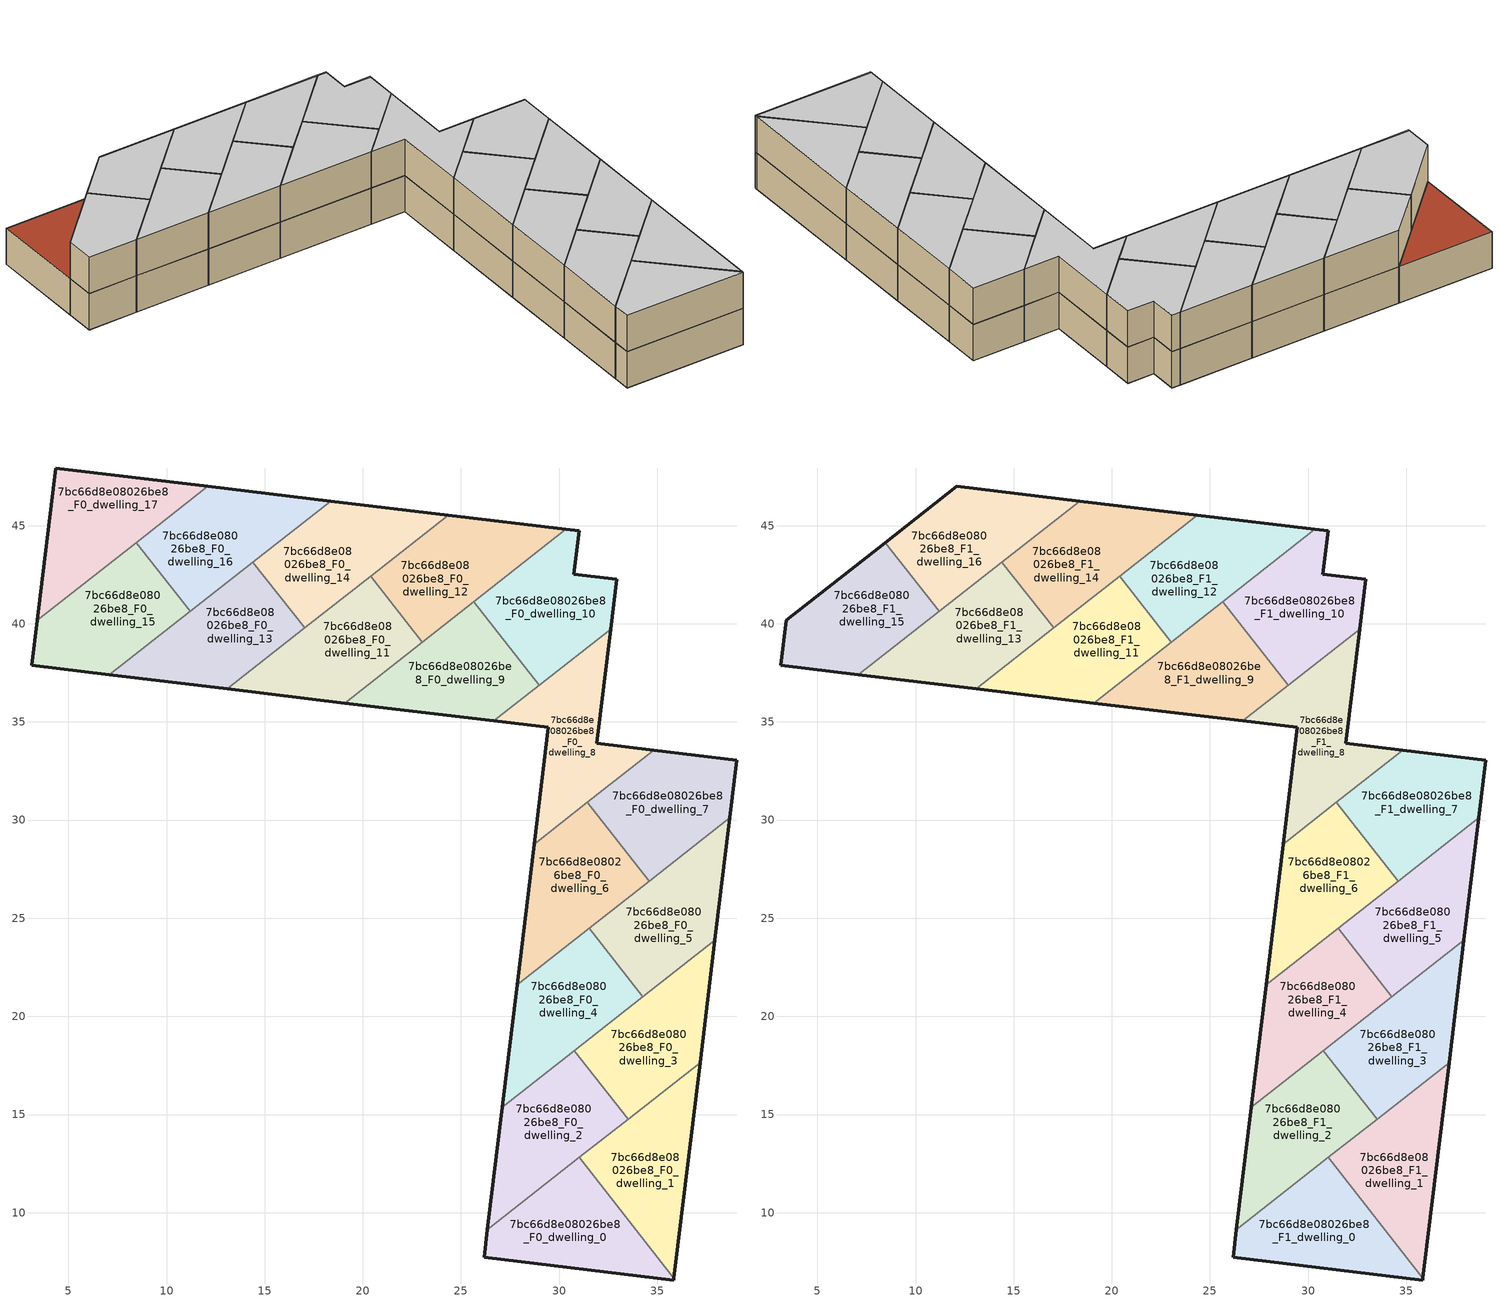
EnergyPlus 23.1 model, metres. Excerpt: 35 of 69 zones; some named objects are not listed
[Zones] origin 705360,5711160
7bc66d8e08026be8_F0_dwelling_0
 floor ground (EU_floor_Construction): 35.84,6.57 35.85,6.67 31.03,12.81 26.35,9.14 26.18,7.74 z0
 wall outside (EU_wall_Construction): 35.85,6.67 35.84,6.57 26.18,7.74 26.35,9.14 z0:3
 wall to 7bc66d8e08026be8_F0_dwelling_1 (EU_wall_Construction): 31.03,12.81 35.85,6.67 z0:3
 wall to 7bc66d8e08026be8_F0_dwelling_2 (EU_wall_Construction): 26.35,9.14 31.03,12.81 z0:3
7bc66d8e08026be8_F0_dwelling_1
 floor ground (EU_floor_Construction): 35.85,6.67 37.18,17.64 31.03,12.81 z0
 wall outside (EU_wall_Construction): 37.18,17.64 35.85,6.67 z0:3
 wall to 7bc66d8e08026be8_F0_dwelling_3 (EU_wall_Construction): 33.51,14.77 37.18,17.64 z0:3
 wall to 7bc66d8e08026be8_F0_dwelling_2 (EU_wall_Construction): 31.03,12.81 33.51,14.77 z0:3
7bc66d8e08026be8_F0_dwelling_10
 floor ground (EU_floor_Construction): 32.62,39.73 32.93,42.27 30.76,42.54 31.02,44.73 30.34,44.81 25.66,41.13 28.99,36.88 z0
 wall outside (EU_wall_Construction): 30.34,44.81 31.02,44.73 30.76,42.54 32.93,42.27 32.62,39.73 z0:3
 wall to 7bc66d8e08026be8_F0_dwelling_9 (EU_wall_Construction): 28.99,36.88 25.66,41.13 z0:3
 wall to 7bc66d8e08026be8_F0_dwelling_12 (EU_wall_Construction): 25.66,41.13 30.35,44.81 z0:3
 wall to 7bc66d8e08026be8_F0_dwelling_8 (EU_wall_Construction): 32.62,39.73 28.99,36.88 z0:3
7bc66d8e08026be8_F0_dwelling_11
 floor ground (EU_floor_Construction): 23.03,39.07 20.4,42.42 13.08,36.68 19.08,35.96 z0
 wall outside (EU_wall_Construction): 19.08,35.96 13.08,36.68 z0:3
 wall to 7bc66d8e08026be8_F0_dwelling_12 (EU_wall_Construction): 20.4,42.42 23.03,39.07 z0:3
 wall to 7bc66d8e08026be8_F0_dwelling_13 (EU_wall_Construction): 13.08,36.68 17.04,39.79 z0:3
 wall to 7bc66d8e08026be8_F0_dwelling_9 (EU_wall_Construction): 23.03,39.07 19.08,35.96 z0:3
 wall to 7bc66d8e08026be8_F0_dwelling_14 (EU_wall_Construction): 17.04,39.79 20.4,42.42 z0:3
7bc66d8e08026be8_F0_dwelling_12
 floor ground (EU_floor_Construction): 30.34,44.81 24.35,45.53 20.4,42.42 23.03,39.07 z0
 wall outside (EU_wall_Construction): 24.35,45.53 30.34,44.81 z0:3
 wall to 7bc66d8e08026be8_F0_dwelling_14 (EU_wall_Construction): 20.4,42.42 24.35,45.53 z0:3
 wall to 7bc66d8e08026be8_F0_dwelling_9 (EU_wall_Construction): 25.66,41.13 23.03,39.07 z0:3
7bc66d8e08026be8_F0_dwelling_13
 floor ground (EU_floor_Construction): 17.04,39.79 14.41,43.14 7.09,37.4 13.08,36.68 z0
 wall outside (EU_wall_Construction): 13.08,36.68 7.09,37.4 z0:3
 wall to 7bc66d8e08026be8_F0_dwelling_14 (EU_wall_Construction): 14.41,43.14 17.04,39.79 z0:3
 wall to 7bc66d8e08026be8_F0_dwelling_15 (EU_wall_Construction): 7.09,37.4 11.21,40.64 z0:3
 wall to 7bc66d8e08026be8_F0_dwelling_16 (EU_wall_Construction): 11.21,40.64 14.4,43.14 z0:3
7bc66d8e08026be8_F0_dwelling_14
 floor ground (EU_floor_Construction): 24.35,45.53 18.36,46.25 14.41,43.14 17.04,39.79 z0
 wall outside (EU_wall_Construction): 18.36,46.25 24.35,45.53 z0:3
 wall to 7bc66d8e08026be8_F0_dwelling_16 (EU_wall_Construction): 14.41,43.14 18.36,46.25 z0:3
7bc66d8e08026be8_F0_dwelling_15
 floor ground (EU_floor_Construction): 11.21,40.64 8.46,44.14 3.41,40.17 3.14,37.88 7.09,37.4 z0
 wall outside (EU_wall_Construction): 7.09,37.4 3.14,37.88 3.41,40.17 z0:3
 wall to 7bc66d8e08026be8_F0_dwelling_16 (EU_wall_Construction): 8.46,44.14 11.21,40.64 z0:3
 wall to 7bc66d8e08026be8_F0_dwelling_17 (EU_wall_Construction): 3.41,40.17 8.46,44.14 z0:3
7bc66d8e08026be8_F0_dwelling_16
 floor ground (EU_floor_Construction): 18.36,46.25 12.11,47 8.46,44.14 11.21,40.64 z0
 wall outside (EU_wall_Construction): 12.11,47 18.36,46.25 z0:3
 wall to 7bc66d8e08026be8_F0_dwelling_17 (EU_wall_Construction): 8.46,44.14 12.11,47 z0:3
7bc66d8e08026be8_F0_dwelling_17
 floor ground (EU_floor_Construction): 12.11,47 4.35,47.94 3.41,40.17 z0
 wall outside (EU_wall_Construction): 3.41,40.17 4.35,47.94 12.11,47 z0:3
 roof outside (EU_roof_Construction): 12.11,47 3.41,40.17 4.35,47.94 z3
7bc66d8e08026be8_F0_dwelling_2
 floor ground (EU_floor_Construction): 33.51,14.77 30.77,18.26 27.11,15.38 26.35,9.14 z0
 wall outside (EU_wall_Construction): 26.35,9.14 27.11,15.38 z0:3
 wall to 7bc66d8e08026be8_F0_dwelling_3 (EU_wall_Construction): 30.77,18.26 33.51,14.77 z0:3
 wall to 7bc66d8e08026be8_F0_dwelling_4 (EU_wall_Construction): 27.11,15.38 30.77,18.26 z0:3
7bc66d8e08026be8_F0_dwelling_3
 floor ground (EU_floor_Construction): 37.18,17.64 37.94,23.88 30.77,18.26 33.51,14.77 z0
 wall outside (EU_wall_Construction): 37.94,23.88 37.18,17.64 z0:3
 wall to 7bc66d8e08026be8_F0_dwelling_5 (EU_wall_Construction): 34.27,21 37.94,23.88 z0:3
 wall to 7bc66d8e08026be8_F0_dwelling_4 (EU_wall_Construction): 30.77,18.26 34.27,21 z0:3
7bc66d8e08026be8_F0_dwelling_4
 floor ground (EU_floor_Construction): 34.27,21 31.53,24.5 27.86,21.62 27.11,15.38 z0
 wall outside (EU_wall_Construction): 27.11,15.38 27.86,21.62 z0:3
 wall to 7bc66d8e08026be8_F0_dwelling_5 (EU_wall_Construction): 31.53,24.5 34.27,21 z0:3
 wall to 7bc66d8e08026be8_F0_dwelling_6 (EU_wall_Construction): 27.86,21.62 31.53,24.5 z0:3
7bc66d8e08026be8_F0_dwelling_5
 floor ground (EU_floor_Construction): 37.94,23.88 38.69,30.12 31.53,24.5 34.27,21 z0
 wall outside (EU_wall_Construction): 38.69,30.12 37.94,23.88 z0:3
 wall to 7bc66d8e08026be8_F0_dwelling_7 (EU_wall_Construction): 34.58,26.89 38.69,30.12 z0:3
 wall to 7bc66d8e08026be8_F0_dwelling_6 (EU_wall_Construction): 31.53,24.49 34.58,26.89 z0:3
7bc66d8e08026be8_F0_dwelling_6
 floor ground (EU_floor_Construction): 34.58,26.89 31.43,30.9 28.73,28.78 27.86,21.62 z0
 wall outside (EU_wall_Construction): 27.86,21.62 28.73,28.78 z0:3
 wall to 7bc66d8e08026be8_F0_dwelling_7 (EU_wall_Construction): 31.43,30.9 34.58,26.89 z0:3
 wall to 7bc66d8e08026be8_F0_dwelling_8 (EU_wall_Construction): 28.73,28.78 31.43,30.9 z0:3
7bc66d8e08026be8_F0_dwelling_7
 floor ground (EU_floor_Construction): 38.69,30.12 39.05,33.05 34.81,33.56 31.43,30.9 34.58,26.89 z0
 wall outside (EU_wall_Construction): 34.81,33.56 39.05,33.05 38.69,30.12 z0:3
 wall to 7bc66d8e08026be8_F0_dwelling_8 (EU_wall_Construction): 31.43,30.9 34.81,33.56 z0:3
7bc66d8e08026be8_F0_dwelling_8
 floor ground (EU_floor_Construction): 34.81,33.56 31.91,33.91 32.62,39.73 26.67,35.05 29.45,34.72 28.73,28.78 z0
 wall outside (EU_wall_Construction): 28.73,28.78 29.45,34.72 26.67,35.05 / 32.62,39.73 31.91,33.91 34.81,33.56 z0:3
 wall to 7bc66d8e08026be8_F0_dwelling_9 (EU_wall_Construction): 26.67,35.05 28.99,36.88 z0:3
7bc66d8e08026be8_F0_dwelling_9
 floor ground (EU_floor_Construction): 28.99,36.88 25.66,41.13 19.08,35.96 26.67,35.05 z0
 wall outside (EU_wall_Construction): 26.67,35.05 19.08,35.96 z0:3
7bc66d8e08026be8_F1_dwelling_0
 floor to 7bc66d8e08026be8_F0_dwelling_0 (EU_floor_Construction): 35.84,6.57 35.85,6.67 31.03,12.81 26.35,9.14 26.18,7.74 z3
 wall outside (EU_wall_Construction): 35.85,6.67 35.84,6.57 26.18,7.74 26.35,9.14 z3:6
 wall to 7bc66d8e08026be8_F1_dwelling_1 (EU_wall_Construction): 31.03,12.81 35.85,6.67 z3:6
 wall to 7bc66d8e08026be8_F1_dwelling_2 (EU_wall_Construction): 26.35,9.14 31.03,12.81 z3:6
 ceiling to 7bc66d8e08026be8_F2_dwelling_0 (EU_floor_Construction): 31.03,12.81 35.85,6.67 35.84,6.57 26.18,7.74 26.35,9.14 z6
7bc66d8e08026be8_F1_dwelling_1
 floor to 7bc66d8e08026be8_F0_dwelling_1 (EU_floor_Construction): 35.85,6.67 37.18,17.64 31.03,12.81 z3
 wall outside (EU_wall_Construction): 37.18,17.64 35.85,6.67 z3:6
 wall to 7bc66d8e08026be8_F1_dwelling_3 (EU_wall_Construction): 33.51,14.77 37.18,17.64 z3:6
 wall to 7bc66d8e08026be8_F1_dwelling_2 (EU_wall_Construction): 31.03,12.81 33.51,14.77 z3:6
 ceiling to 7bc66d8e08026be8_F2_dwelling_1 (EU_floor_Construction): 37.18,17.64 35.85,6.67 31.03,12.81 z6
7bc66d8e08026be8_F1_dwelling_10
 floor to 7bc66d8e08026be8_F0_dwelling_10 (EU_floor_Construction): 32.62,39.73 32.93,42.27 30.76,42.54 31.02,44.73 30.34,44.81 25.66,41.13 28.99,36.88 z3
 wall outside (EU_wall_Construction): 30.34,44.81 31.02,44.73 30.76,42.54 32.93,42.27 32.62,39.73 z3:6
 wall to 7bc66d8e08026be8_F1_dwelling_9 (EU_wall_Construction): 28.99,36.88 25.66,41.13 z3:6
 wall to 7bc66d8e08026be8_F1_dwelling_12 (EU_wall_Construction): 25.66,41.13 30.35,44.81 z3:6
 wall to 7bc66d8e08026be8_F1_dwelling_8 (EU_wall_Construction): 32.62,39.73 28.99,36.88 z3:6
 ceiling to 7bc66d8e08026be8_F2_dwelling_10 (EU_floor_Construction): 31.02,44.73 30.76,42.54 32.93,42.27 32.62,39.73 28.99,36.88 25.66,41.13 30.34,44.81 z6
7bc66d8e08026be8_F1_dwelling_11
 floor to 7bc66d8e08026be8_F0_dwelling_11 (EU_floor_Construction): 23.03,39.07 20.4,42.42 13.08,36.68 19.08,35.96 z3
 wall outside (EU_wall_Construction): 19.08,35.96 13.08,36.68 z3:6
 wall to 7bc66d8e08026be8_F1_dwelling_12 (EU_wall_Construction): 20.4,42.42 23.03,39.07 z3:6
 wall to 7bc66d8e08026be8_F1_dwelling_13 (EU_wall_Construction): 13.08,36.68 17.04,39.79 z3:6
 wall to 7bc66d8e08026be8_F1_dwelling_9 (EU_wall_Construction): 23.03,39.07 19.08,35.96 z3:6
 wall to 7bc66d8e08026be8_F1_dwelling_14 (EU_wall_Construction): 17.04,39.79 20.4,42.42 z3:6
 ceiling to 7bc66d8e08026be8_F2_dwelling_11 (EU_floor_Construction): 20.4,42.42 23.03,39.07 19.08,35.96 13.08,36.68 z6
7bc66d8e08026be8_F1_dwelling_12
 floor to 7bc66d8e08026be8_F0_dwelling_12 (EU_floor_Construction): 30.34,44.81 24.35,45.53 20.4,42.42 23.03,39.07 z3
 wall outside (EU_wall_Construction): 24.35,45.53 30.34,44.81 z3:6
 wall to 7bc66d8e08026be8_F1_dwelling_14 (EU_wall_Construction): 20.4,42.42 24.35,45.53 z3:6
 wall to 7bc66d8e08026be8_F1_dwelling_9 (EU_wall_Construction): 25.66,41.13 23.03,39.07 z3:6
 ceiling to 7bc66d8e08026be8_F2_dwelling_12 (EU_floor_Construction): 30.34,44.81 23.03,39.07 20.4,42.42 24.35,45.53 z6
7bc66d8e08026be8_F1_dwelling_13
 floor to 7bc66d8e08026be8_F0_dwelling_13 (EU_floor_Construction): 17.04,39.79 14.41,43.14 7.09,37.4 13.08,36.68 z3
 wall outside (EU_wall_Construction): 13.08,36.68 7.09,37.4 z3:6
 wall to 7bc66d8e08026be8_F1_dwelling_14 (EU_wall_Construction): 14.41,43.14 17.04,39.79 z3:6
 wall to 7bc66d8e08026be8_F1_dwelling_15 (EU_wall_Construction): 7.09,37.4 11.21,40.64 z3:6
 wall to 7bc66d8e08026be8_F1_dwelling_16 (EU_wall_Construction): 11.21,40.64 14.4,43.14 z3:6
 ceiling to 7bc66d8e08026be8_F2_dwelling_13 (EU_floor_Construction): 14.41,43.14 17.04,39.79 13.08,36.68 7.09,37.4 z6
7bc66d8e08026be8_F1_dwelling_14
 floor to 7bc66d8e08026be8_F0_dwelling_14 (EU_floor_Construction): 24.35,45.53 18.36,46.25 14.41,43.14 17.04,39.79 z3
 wall outside (EU_wall_Construction): 18.36,46.25 24.35,45.53 z3:6
 wall to 7bc66d8e08026be8_F1_dwelling_16 (EU_wall_Construction): 14.41,43.14 18.36,46.25 z3:6
 ceiling to 7bc66d8e08026be8_F2_dwelling_14 (EU_floor_Construction): 24.35,45.53 17.04,39.79 14.41,43.14 18.36,46.25 z6
7bc66d8e08026be8_F1_dwelling_15
 floor to 7bc66d8e08026be8_F0_dwelling_15 (EU_floor_Construction): 11.21,40.64 8.46,44.14 3.41,40.17 3.14,37.88 7.09,37.4 z3
 wall outside (EU_wall_Construction): 7.09,37.4 3.14,37.88 3.41,40.17 8.46,44.14 z3:6
 wall to 7bc66d8e08026be8_F1_dwelling_16 (EU_wall_Construction): 8.46,44.14 11.21,40.64 z3:6
 ceiling to 7bc66d8e08026be8_F2_dwelling_15 (EU_floor_Construction): 8.46,44.14 11.21,40.64 7.09,37.4 3.14,37.88 3.41,40.17 z6
7bc66d8e08026be8_F1_dwelling_16
 floor to 7bc66d8e08026be8_F0_dwelling_16 (EU_floor_Construction): 18.36,46.25 12.11,47 8.46,44.14 11.21,40.64 z3
 wall outside (EU_wall_Construction): 8.46,44.14 12.11,47 18.36,46.25 z3:6
 ceiling to 7bc66d8e08026be8_F2_dwelling_16 (EU_floor_Construction): 18.36,46.25 11.21,40.64 8.46,44.14 12.11,47 z6
7bc66d8e08026be8_F1_dwelling_2
 floor to 7bc66d8e08026be8_F0_dwelling_2 (EU_floor_Construction): 33.51,14.77 30.77,18.26 27.11,15.38 26.35,9.14 z3
 wall outside (EU_wall_Construction): 26.35,9.14 27.11,15.38 z3:6
 wall to 7bc66d8e08026be8_F1_dwelling_3 (EU_wall_Construction): 30.77,18.26 33.51,14.77 z3:6
 wall to 7bc66d8e08026be8_F1_dwelling_4 (EU_wall_Construction): 27.11,15.38 30.77,18.26 z3:6
 ceiling to 7bc66d8e08026be8_F2_dwelling_2 (EU_floor_Construction): 30.77,18.26 33.51,14.77 26.35,9.14 27.11,15.38 z6
7bc66d8e08026be8_F1_dwelling_3
 floor to 7bc66d8e08026be8_F0_dwelling_3 (EU_floor_Construction): 37.18,17.64 37.94,23.88 30.77,18.26 33.51,14.77 z3
 wall outside (EU_wall_Construction): 37.94,23.88 37.18,17.64 z3:6
 wall to 7bc66d8e08026be8_F1_dwelling_5 (EU_wall_Construction): 34.27,21 37.94,23.88 z3:6
 wall to 7bc66d8e08026be8_F1_dwelling_4 (EU_wall_Construction): 30.77,18.26 34.27,21 z3:6
 ceiling to 7bc66d8e08026be8_F2_dwelling_3 (EU_floor_Construction): 37.94,23.88 37.18,17.64 33.51,14.77 30.77,18.26 z6
7bc66d8e08026be8_F1_dwelling_4
 floor to 7bc66d8e08026be8_F0_dwelling_4 (EU_floor_Construction): 34.27,21 31.53,24.5 27.86,21.62 27.11,15.38 z3
 wall outside (EU_wall_Construction): 27.11,15.38 27.86,21.62 z3:6
 wall to 7bc66d8e08026be8_F1_dwelling_5 (EU_wall_Construction): 31.53,24.5 34.27,21 z3:6
 wall to 7bc66d8e08026be8_F1_dwelling_6 (EU_wall_Construction): 27.86,21.62 31.53,24.5 z3:6
 ceiling to 7bc66d8e08026be8_F2_dwelling_4 (EU_floor_Construction): 31.53,24.5 34.27,21 27.11,15.38 27.86,21.62 z6
7bc66d8e08026be8_F1_dwelling_5
 floor to 7bc66d8e08026be8_F0_dwelling_5 (EU_floor_Construction): 37.94,23.88 38.69,30.12 31.53,24.5 34.27,21 z3
 wall outside (EU_wall_Construction): 38.69,30.12 37.94,23.88 z3:6
 wall to 7bc66d8e08026be8_F1_dwelling_7 (EU_wall_Construction): 34.58,26.89 38.69,30.12 z3:6
 wall to 7bc66d8e08026be8_F1_dwelling_6 (EU_wall_Construction): 31.53,24.49 34.58,26.89 z3:6
 ceiling to 7bc66d8e08026be8_F2_dwelling_5 (EU_floor_Construction): 38.69,30.12 37.94,23.88 34.27,21 31.53,24.5 z6
7bc66d8e08026be8_F1_dwelling_6
 floor to 7bc66d8e08026be8_F0_dwelling_6 (EU_floor_Construction): 34.58,26.89 31.43,30.9 28.73,28.78 27.86,21.62 z3
 wall outside (EU_wall_Construction): 27.86,21.62 28.73,28.78 z3:6
 wall to 7bc66d8e08026be8_F1_dwelling_7 (EU_wall_Construction): 31.43,30.9 34.58,26.89 z3:6
 wall to 7bc66d8e08026be8_F1_dwelling_8 (EU_wall_Construction): 28.73,28.78 31.43,30.9 z3:6
 ceiling to 7bc66d8e08026be8_F2_dwelling_6 (EU_floor_Construction): 31.43,30.9 34.58,26.89 27.86,21.62 28.73,28.78 z6
7bc66d8e08026be8_F1_dwelling_7
 floor to 7bc66d8e08026be8_F0_dwelling_7 (EU_floor_Construction): 38.69,30.12 39.05,33.05 34.81,33.56 31.43,30.9 34.58,26.89 z3
 wall outside (EU_wall_Construction): 34.81,33.56 39.05,33.05 38.69,30.12 z3:6
 wall to 7bc66d8e08026be8_F1_dwelling_8 (EU_wall_Construction): 31.43,30.9 34.81,33.56 z3:6
 ceiling to 7bc66d8e08026be8_F2_dwelling_7 (EU_floor_Construction): 39.05,33.05 38.69,30.12 34.58,26.89 31.43,30.9 34.81,33.56 z6
7bc66d8e08026be8_F1_dwelling_8
 floor to 7bc66d8e08026be8_F0_dwelling_8 (EU_floor_Construction): 34.81,33.56 31.91,33.91 32.62,39.73 26.67,35.05 29.45,34.72 28.73,28.78 z3
 wall outside (EU_wall_Construction): 28.73,28.78 29.45,34.72 26.67,35.05 / 32.62,39.73 31.91,33.91 34.81,33.56 z3:6
 wall to 7bc66d8e08026be8_F1_dwelling_9 (EU_wall_Construction): 26.67,35.05 28.99,36.88 z3:6
 ceiling to 7bc66d8e08026be8_F2_dwelling_8 (EU_floor_Construction): 32.62,39.73 31.91,33.91 34.81,33.56 28.73,28.78 29.45,34.72 26.67,35.05 z6
7bc66d8e08026be8_F1_dwelling_9
 floor to 7bc66d8e08026be8_F0_dwelling_9 (EU_floor_Construction): 28.99,36.88 25.66,41.13 19.08,35.96 26.67,35.05 z3
 wall outside (EU_wall_Construction): 26.67,35.05 19.08,35.96 z3:6
 ceiling to 7bc66d8e08026be8_F2_dwelling_9 (EU_floor_Construction): 25.66,41.13 28.99,36.88 26.67,35.05 19.08,35.96 z6
[Building]
EU S2 Campaign: North Axis=0; Terrain=City; Solar Distribution=FullExterior
[Site:Location]
London: Latitude=51.5; Longitude=-0.5; Time Zone=0; Elevation=25
[SizingPeriod:WeatherFileDays]
AnnualSizingPeriod: Begin Month=1; Begin Day of Month=1; End Month=12; End Day of Month=31; Day of Week for Start Day=Monday; Use Weather File Daylight Saving Period=No; Use Weather File Rain and Snow Indicators=No
[MATERIAL]
EU_InternalMass_Material: Roughness=MediumRough; Thickness=0.1; Conductivity=1; Density=1800; Specific Heat=900; Thermal Absorptance=0.9; Solar Absorptance=0.7; Visible Absorptance=0.7
[MATERIAL:NOMASS] Roughness=MediumRough; Thermal Absorptance=0.9; Solar Absorptance=0.7; Visible Absorptance=0.7
Name | Thermal Resistance
EU_wall_NoMass | 0.635353
EU_roof_NoMass | 0.675062
EU_floor_NoMass | 1.96382
[CONSTRUCTION]
EU_wall_Construction: EU_wall_NoMass
EU_roof_Construction: EU_roof_NoMass
EU_floor_Construction: EU_floor_NoMass
EU_InternalMass_Construction: EU_InternalMass_Material
[ZONE] Type=1; Multiplier=1; Ceiling Height=autocalculate; Floor Area=autocalculate; Part of Total Floor Area=Yes
Name | Volume
7bc66d8e08026be8_F0_dwelling_0; 7bc66d8e08026be8_F1_dwelling_0 | 91.7073
7bc66d8e08026be8_F0_dwelling_1; 7bc66d8e08026be8_F1_dwelling_1 | 91.7043
7bc66d8e08026be8_F0_dwelling_10; 7bc66d8e08026be8_F1_dwelling_10 | 91.6875
7bc66d8e08026be8_F0_dwelling_11; 7bc66d8e08026be8_F1_dwelling_11 | 91.7241
7bc66d8e08026be8_F0_dwelling_12; 7bc66d8e08026be8_F1_dwelling_12 | 91.7065
7bc66d8e08026be8_F0_dwelling_13; 7bc66d8e08026be8_F1_dwelling_13 | 91.7029
7bc66d8e08026be8_F0_dwelling_14; 7bc66d8e08026be8_F1_dwelling_14 | 91.6904
7bc66d8e08026be8_F0_dwelling_15; 7bc66d8e08026be8_F1_dwelling_15 | 91.6838
7bc66d8e08026be8_F0_dwelling_16; 7bc66d8e08026be8_F1_dwelling_16 | 91.6868
7bc66d8e08026be8_F0_dwelling_17 | 91.6919
7bc66d8e08026be8_F0_dwelling_2; 7bc66d8e08026be8_F1_dwelling_2 | 91.6787
7bc66d8e08026be8_F0_dwelling_3; 7bc66d8e08026be8_F1_dwelling_3 | 91.6882
7bc66d8e08026be8_F0_dwelling_4; 7bc66d8e08026be8_F1_dwelling_4 | 91.6956
7bc66d8e08026be8_F0_dwelling_5; 7bc66d8e08026be8_F1_dwelling_5; 7bc66d8e08026be8_F0_dwelling_6; 7bc66d8e08026be8_F1_dwelling_6 | 91.689
7bc66d8e08026be8_F0_dwelling_7; 7bc66d8e08026be8_F1_dwelling_7 | 91.6948
7bc66d8e08026be8_F0_dwelling_8; 7bc66d8e08026be8_F1_dwelling_8 | 91.6816
7bc66d8e08026be8_F0_dwelling_9; 7bc66d8e08026be8_F1_dwelling_9 | 91.6912
[INTERNALMASS] Construction=EU_InternalMass_Construction
Name | Zone or ZoneList | Surface Area
7bc66d8e08026be8_F0_dwelling_0_EU_InternalMass | 7bc66d8e08026be8_F0_dwelling_0 | 30.5697
7bc66d8e08026be8_F0_dwelling_1_EU_InternalMass | 7bc66d8e08026be8_F0_dwelling_1 | 30.5667
7bc66d8e08026be8_F0_dwelling_2_EU_InternalMass | 7bc66d8e08026be8_F0_dwelling_2 | 30.5609
7bc66d8e08026be8_F0_dwelling_3_EU_InternalMass | 7bc66d8e08026be8_F0_dwelling_3 | 30.5615
7bc66d8e08026be8_F0_dwelling_4_EU_InternalMass | 7bc66d8e08026be8_F0_dwelling_4 | 30.565
7bc66d8e08026be8_F0_dwelling_5_EU_InternalMass | 7bc66d8e08026be8_F0_dwelling_5 | 30.5632
7bc66d8e08026be8_F0_dwelling_6_EU_InternalMass | 7bc66d8e08026be8_F0_dwelling_6 | 30.5618
7bc66d8e08026be8_F0_dwelling_7_EU_InternalMass | 7bc66d8e08026be8_F0_dwelling_7 | 30.5648
7bc66d8e08026be8_F0_dwelling_8_EU_InternalMass | 7bc66d8e08026be8_F0_dwelling_8 | 30.5609
7bc66d8e08026be8_F0_dwelling_9_EU_InternalMass | 7bc66d8e08026be8_F0_dwelling_9 | 30.5632
7bc66d8e08026be8_F0_dwelling_10_EU_InternalMass | 7bc66d8e08026be8_F0_dwelling_10 | 30.5626
7bc66d8e08026be8_F0_dwelling_11_EU_InternalMass | 7bc66d8e08026be8_F0_dwelling_11 | 30.5732
7bc66d8e08026be8_F0_dwelling_12_EU_InternalMass | 7bc66d8e08026be8_F0_dwelling_12 | 30.57
7bc66d8e08026be8_F0_dwelling_13_EU_InternalMass | 7bc66d8e08026be8_F0_dwelling_13 | 30.5659
7bc66d8e08026be8_F0_dwelling_14_EU_InternalMass | 7bc66d8e08026be8_F0_dwelling_14 | 30.5636
7bc66d8e08026be8_F0_dwelling_15_EU_InternalMass | 7bc66d8e08026be8_F0_dwelling_15 | 30.5617
7bc66d8e08026be8_F0_dwelling_16_EU_InternalMass | 7bc66d8e08026be8_F0_dwelling_16 | 30.5647
7bc66d8e08026be8_F0_dwelling_17_EU_InternalMass | 7bc66d8e08026be8_F0_dwelling_17 | 30.5644
7bc66d8e08026be8_F1_dwelling_0_EU_InternalMass | 7bc66d8e08026be8_F1_dwelling_0 | 32.3618
7bc66d8e08026be8_F1_dwelling_1_EU_InternalMass | 7bc66d8e08026be8_F1_dwelling_1 | 32.3655
7bc66d8e08026be8_F1_dwelling_2_EU_InternalMass | 7bc66d8e08026be8_F1_dwelling_2 | 32.3609
7bc66d8e08026be8_F1_dwelling_3_EU_InternalMass | 7bc66d8e08026be8_F1_dwelling_3 | 32.3578
7bc66d8e08026be8_F1_dwelling_4_EU_InternalMass | 7bc66d8e08026be8_F1_dwelling_4 | 32.3594
7bc66d8e08026be8_F1_dwelling_5_EU_InternalMass | 7bc66d8e08026be8_F1_dwelling_5 | 32.3583
7bc66d8e08026be8_F1_dwelling_6_EU_InternalMass | 7bc66d8e08026be8_F1_dwelling_6 | 32.3677
7bc66d8e08026be8_F1_dwelling_7_EU_InternalMass | 7bc66d8e08026be8_F1_dwelling_7 | 32.3613
7bc66d8e08026be8_F1_dwelling_8_EU_InternalMass | 7bc66d8e08026be8_F1_dwelling_8 | 32.3571
7bc66d8e08026be8_F1_dwelling_9_EU_InternalMass | 7bc66d8e08026be8_F1_dwelling_9 | 32.37
7bc66d8e08026be8_F1_dwelling_10_EU_InternalMass | 7bc66d8e08026be8_F1_dwelling_10 | 32.3647
7bc66d8e08026be8_F1_dwelling_11_EU_InternalMass | 7bc66d8e08026be8_F1_dwelling_11 | 32.3651
7bc66d8e08026be8_F1_dwelling_12_EU_InternalMass | 7bc66d8e08026be8_F1_dwelling_12 | 32.3533
7bc66d8e08026be8_F1_dwelling_13_EU_InternalMass | 7bc66d8e08026be8_F1_dwelling_13 | 32.3571
7bc66d8e08026be8_F1_dwelling_14_EU_InternalMass | 7bc66d8e08026be8_F1_dwelling_14 | 32.3624
7bc66d8e08026be8_F1_dwelling_15_EU_InternalMass | 7bc66d8e08026be8_F1_dwelling_15 | 32.3628
7bc66d8e08026be8_F1_dwelling_16_EU_InternalMass | 7bc66d8e08026be8_F1_dwelling_16 | 32.3618
[OTHEREQUIPMENT] Fuel Type=Electricity; Design Level Calculation Method=Watts/Area; Power per Zone Floor Area=1; Fraction Latent=0; Fraction Radiant=0; Fraction Lost=0; Carbon Dioxide Generation Rate=0; EndUse Subcategory=EU_Step8_InternalGains
Name | Zone or ZoneList or Space or SpaceList | Schedule
EU_Step8_InternalGain_7bc66d8e08026be8_F0_dwelling_0_f000 | 7bc66d8e08026be8_F0_dwelling_0 | EU_Step8_GainSchedule_7bc66d8e08026be8_F0_dwelling_0_f000
EU_Step8_InternalGain_7bc66d8e08026be8_F0_dwelling_1_f000 | 7bc66d8e08026be8_F0_dwelling_1 | EU_Step8_GainSchedule_7bc66d8e08026be8_F0_dwelling_1_f000
EU_Step8_InternalGain_7bc66d8e08026be8_F0_dwelling_2_f000 | 7bc66d8e08026be8_F0_dwelling_2 | EU_Step8_GainSchedule_7bc66d8e08026be8_F0_dwelling_2_f000
EU_Step8_InternalGain_7bc66d8e08026be8_F0_dwelling_3_f000 | 7bc66d8e08026be8_F0_dwelling_3 | EU_Step8_GainSchedule_7bc66d8e08026be8_F0_dwelling_3_f000
EU_Step8_InternalGain_7bc66d8e08026be8_F0_dwelling_4_f000 | 7bc66d8e08026be8_F0_dwelling_4 | EU_Step8_GainSchedule_7bc66d8e08026be8_F0_dwelling_4_f000
EU_Step8_InternalGain_7bc66d8e08026be8_F0_dwelling_5_f000 | 7bc66d8e08026be8_F0_dwelling_5 | EU_Step8_GainSchedule_7bc66d8e08026be8_F0_dwelling_5_f000
EU_Step8_InternalGain_7bc66d8e08026be8_F0_dwelling_6_f000 | 7bc66d8e08026be8_F0_dwelling_6 | EU_Step8_GainSchedule_7bc66d8e08026be8_F0_dwelling_6_f000
EU_Step8_InternalGain_7bc66d8e08026be8_F0_dwelling_7_f000 | 7bc66d8e08026be8_F0_dwelling_7 | EU_Step8_GainSchedule_7bc66d8e08026be8_F0_dwelling_7_f000
EU_Step8_InternalGain_7bc66d8e08026be8_F0_dwelling_8_f000 | 7bc66d8e08026be8_F0_dwelling_8 | EU_Step8_GainSchedule_7bc66d8e08026be8_F0_dwelling_8_f000
EU_Step8_InternalGain_7bc66d8e08026be8_F0_dwelling_9_f000 | 7bc66d8e08026be8_F0_dwelling_9 | EU_Step8_GainSchedule_7bc66d8e08026be8_F0_dwelling_9_f000
EU_Step8_InternalGain_7bc66d8e08026be8_F0_dwelling_10_f000 | 7bc66d8e08026be8_F0_dwelling_10 | EU_Step8_GainSchedule_7bc66d8e08026be8_F0_dwelling_10_f000
EU_Step8_InternalGain_7bc66d8e08026be8_F0_dwelling_11_f000 | 7bc66d8e08026be8_F0_dwelling_11 | EU_Step8_GainSchedule_7bc66d8e08026be8_F0_dwelling_11_f000
EU_Step8_InternalGain_7bc66d8e08026be8_F0_dwelling_12_f000 | 7bc66d8e08026be8_F0_dwelling_12 | EU_Step8_GainSchedule_7bc66d8e08026be8_F0_dwelling_12_f000
EU_Step8_InternalGain_7bc66d8e08026be8_F0_dwelling_13_f000 | 7bc66d8e08026be8_F0_dwelling_13 | EU_Step8_GainSchedule_7bc66d8e08026be8_F0_dwelling_13_f000
EU_Step8_InternalGain_7bc66d8e08026be8_F0_dwelling_14_f000 | 7bc66d8e08026be8_F0_dwelling_14 | EU_Step8_GainSchedule_7bc66d8e08026be8_F0_dwelling_14_f000
EU_Step8_InternalGain_7bc66d8e08026be8_F0_dwelling_15_f000 | 7bc66d8e08026be8_F0_dwelling_15 | EU_Step8_GainSchedule_7bc66d8e08026be8_F0_dwelling_15_f000
EU_Step8_InternalGain_7bc66d8e08026be8_F0_dwelling_16_f000 | 7bc66d8e08026be8_F0_dwelling_16 | EU_Step8_GainSchedule_7bc66d8e08026be8_F0_dwelling_16_f000
EU_Step8_InternalGain_7bc66d8e08026be8_F0_dwelling_17_f000 | 7bc66d8e08026be8_F0_dwelling_17 | EU_Step8_GainSchedule_7bc66d8e08026be8_F0_dwelling_17_f000
EU_Step8_InternalGain_7bc66d8e08026be8_F1_dwelling_0_f000 | 7bc66d8e08026be8_F1_dwelling_0 | EU_Step8_GainSchedule_7bc66d8e08026be8_F1_dwelling_0_f000
EU_Step8_InternalGain_7bc66d8e08026be8_F1_dwelling_1_f000 | 7bc66d8e08026be8_F1_dwelling_1 | EU_Step8_GainSchedule_7bc66d8e08026be8_F1_dwelling_1_f000
EU_Step8_InternalGain_7bc66d8e08026be8_F1_dwelling_2_f000 | 7bc66d8e08026be8_F1_dwelling_2 | EU_Step8_GainSchedule_7bc66d8e08026be8_F1_dwelling_2_f000
EU_Step8_InternalGain_7bc66d8e08026be8_F1_dwelling_3_f000 | 7bc66d8e08026be8_F1_dwelling_3 | EU_Step8_GainSchedule_7bc66d8e08026be8_F1_dwelling_3_f000
EU_Step8_InternalGain_7bc66d8e08026be8_F1_dwelling_4_f000 | 7bc66d8e08026be8_F1_dwelling_4 | EU_Step8_GainSchedule_7bc66d8e08026be8_F1_dwelling_4_f000
EU_Step8_InternalGain_7bc66d8e08026be8_F1_dwelling_5_f000 | 7bc66d8e08026be8_F1_dwelling_5 | EU_Step8_GainSchedule_7bc66d8e08026be8_F1_dwelling_5_f000
EU_Step8_InternalGain_7bc66d8e08026be8_F1_dwelling_6_f000 | 7bc66d8e08026be8_F1_dwelling_6 | EU_Step8_GainSchedule_7bc66d8e08026be8_F1_dwelling_6_f000
EU_Step8_InternalGain_7bc66d8e08026be8_F1_dwelling_7_f000 | 7bc66d8e08026be8_F1_dwelling_7 | EU_Step8_GainSchedule_7bc66d8e08026be8_F1_dwelling_7_f000
EU_Step8_InternalGain_7bc66d8e08026be8_F1_dwelling_8_f000 | 7bc66d8e08026be8_F1_dwelling_8 | EU_Step8_GainSchedule_7bc66d8e08026be8_F1_dwelling_8_f000
EU_Step8_InternalGain_7bc66d8e08026be8_F1_dwelling_9_f000 | 7bc66d8e08026be8_F1_dwelling_9 | EU_Step8_GainSchedule_7bc66d8e08026be8_F1_dwelling_9_f000
EU_Step8_InternalGain_7bc66d8e08026be8_F1_dwelling_10_f000 | 7bc66d8e08026be8_F1_dwelling_10 | EU_Step8_GainSchedule_7bc66d8e08026be8_F1_dwelling_10_f000
EU_Step8_InternalGain_7bc66d8e08026be8_F1_dwelling_11_f000 | 7bc66d8e08026be8_F1_dwelling_11 | EU_Step8_GainSchedule_7bc66d8e08026be8_F1_dwelling_11_f000
EU_Step8_InternalGain_7bc66d8e08026be8_F1_dwelling_12_f000 | 7bc66d8e08026be8_F1_dwelling_12 | EU_Step8_GainSchedule_7bc66d8e08026be8_F1_dwelling_12_f000
EU_Step8_InternalGain_7bc66d8e08026be8_F1_dwelling_13_f000 | 7bc66d8e08026be8_F1_dwelling_13 | EU_Step8_GainSchedule_7bc66d8e08026be8_F1_dwelling_13_f000
EU_Step8_InternalGain_7bc66d8e08026be8_F1_dwelling_14_f000 | 7bc66d8e08026be8_F1_dwelling_14 | EU_Step8_GainSchedule_7bc66d8e08026be8_F1_dwelling_14_f000
EU_Step8_InternalGain_7bc66d8e08026be8_F1_dwelling_15_f000 | 7bc66d8e08026be8_F1_dwelling_15 | EU_Step8_GainSchedule_7bc66d8e08026be8_F1_dwelling_15_f000
EU_Step8_InternalGain_7bc66d8e08026be8_F1_dwelling_16_f000 | 7bc66d8e08026be8_F1_dwelling_16 | EU_Step8_GainSchedule_7bc66d8e08026be8_F1_dwelling_16_f000
[ZONEVENTILATION:DESIGNFLOWRATE] Schedule=EU_AlwaysOn; Design Flow Rate Calculation Method=AirChanges/Hour; Air Changes per Hour=0.555504; Ventilation Type=Natural; Fan Pressure Rise=0; Fan Total Efficiency=1; Constant Term Coefficient=1; Temperature Term Coefficient=0; Velocity Term Coefficient=0; Velocity Squared Term Coefficient=0; Minimum Indoor Temperature=-100; Maximum Indoor Temperature=100; Delta Temperature=-100; Minimum Outdoor Temperature=-100; Maximum Outdoor Temperature=100; Maximum Wind Speed=40
Name | Zone or ZoneList or Space or SpaceList
EU_ConstantAir_7bc66d8e08026be8_F0_dwelling_0 | 7bc66d8e08026be8_F0_dwelling_0
EU_ConstantAir_7bc66d8e08026be8_F0_dwelling_1 | 7bc66d8e08026be8_F0_dwelling_1
EU_ConstantAir_7bc66d8e08026be8_F0_dwelling_2 | 7bc66d8e08026be8_F0_dwelling_2
EU_ConstantAir_7bc66d8e08026be8_F0_dwelling_3 | 7bc66d8e08026be8_F0_dwelling_3
EU_ConstantAir_7bc66d8e08026be8_F0_dwelling_4 | 7bc66d8e08026be8_F0_dwelling_4
EU_ConstantAir_7bc66d8e08026be8_F0_dwelling_5 | 7bc66d8e08026be8_F0_dwelling_5
EU_ConstantAir_7bc66d8e08026be8_F0_dwelling_6 | 7bc66d8e08026be8_F0_dwelling_6
EU_ConstantAir_7bc66d8e08026be8_F0_dwelling_7 | 7bc66d8e08026be8_F0_dwelling_7
EU_ConstantAir_7bc66d8e08026be8_F0_dwelling_8 | 7bc66d8e08026be8_F0_dwelling_8
EU_ConstantAir_7bc66d8e08026be8_F0_dwelling_9 | 7bc66d8e08026be8_F0_dwelling_9
EU_ConstantAir_7bc66d8e08026be8_F0_dwelling_10 | 7bc66d8e08026be8_F0_dwelling_10
EU_ConstantAir_7bc66d8e08026be8_F0_dwelling_11 | 7bc66d8e08026be8_F0_dwelling_11
EU_ConstantAir_7bc66d8e08026be8_F0_dwelling_12 | 7bc66d8e08026be8_F0_dwelling_12
EU_ConstantAir_7bc66d8e08026be8_F0_dwelling_13 | 7bc66d8e08026be8_F0_dwelling_13
EU_ConstantAir_7bc66d8e08026be8_F0_dwelling_14 | 7bc66d8e08026be8_F0_dwelling_14
EU_ConstantAir_7bc66d8e08026be8_F0_dwelling_15 | 7bc66d8e08026be8_F0_dwelling_15
EU_ConstantAir_7bc66d8e08026be8_F0_dwelling_16 | 7bc66d8e08026be8_F0_dwelling_16
EU_ConstantAir_7bc66d8e08026be8_F0_dwelling_17 | 7bc66d8e08026be8_F0_dwelling_17
EU_ConstantAir_7bc66d8e08026be8_F1_dwelling_0 | 7bc66d8e08026be8_F1_dwelling_0
EU_ConstantAir_7bc66d8e08026be8_F1_dwelling_1 | 7bc66d8e08026be8_F1_dwelling_1
EU_ConstantAir_7bc66d8e08026be8_F1_dwelling_2 | 7bc66d8e08026be8_F1_dwelling_2
EU_ConstantAir_7bc66d8e08026be8_F1_dwelling_3 | 7bc66d8e08026be8_F1_dwelling_3
EU_ConstantAir_7bc66d8e08026be8_F1_dwelling_4 | 7bc66d8e08026be8_F1_dwelling_4
EU_ConstantAir_7bc66d8e08026be8_F1_dwelling_5 | 7bc66d8e08026be8_F1_dwelling_5
EU_ConstantAir_7bc66d8e08026be8_F1_dwelling_6 | 7bc66d8e08026be8_F1_dwelling_6
EU_ConstantAir_7bc66d8e08026be8_F1_dwelling_7 | 7bc66d8e08026be8_F1_dwelling_7
EU_ConstantAir_7bc66d8e08026be8_F1_dwelling_8 | 7bc66d8e08026be8_F1_dwelling_8
EU_ConstantAir_7bc66d8e08026be8_F1_dwelling_9 | 7bc66d8e08026be8_F1_dwelling_9
EU_ConstantAir_7bc66d8e08026be8_F1_dwelling_10 | 7bc66d8e08026be8_F1_dwelling_10
EU_ConstantAir_7bc66d8e08026be8_F1_dwelling_11 | 7bc66d8e08026be8_F1_dwelling_11
EU_ConstantAir_7bc66d8e08026be8_F1_dwelling_12 | 7bc66d8e08026be8_F1_dwelling_12
EU_ConstantAir_7bc66d8e08026be8_F1_dwelling_13 | 7bc66d8e08026be8_F1_dwelling_13
EU_ConstantAir_7bc66d8e08026be8_F1_dwelling_14 | 7bc66d8e08026be8_F1_dwelling_14
EU_ConstantAir_7bc66d8e08026be8_F1_dwelling_15 | 7bc66d8e08026be8_F1_dwelling_15
EU_ConstantAir_7bc66d8e08026be8_F1_dwelling_16 | 7bc66d8e08026be8_F1_dwelling_16
[HVACTEMPLATE:THERMOSTAT] Constant Heating Setpoint=20; Constant Cooling Setpoint=50
EU_HeatOnly_7bc66d8e08026be8_F0_dwelling_0; EU_HeatOnly_7bc66d8e08026be8_F0_dwelling_1; EU_HeatOnly_7bc66d8e08026be8_F0_dwelling_2; EU_HeatOnly_7bc66d8e08026be8_F0_dwelling_3; EU_HeatOnly_7bc66d8e08026be8_F0_dwelling_4; EU_HeatOnly_7bc66d8e08026be8_F0_dwelling_5; EU_HeatOnly_7bc66d8e08026be8_F0_dwelling_6; EU_HeatOnly_7bc66d8e08026be8_F0_dwelling_7; EU_HeatOnly_7bc66d8e08026be8_F0_dwelling_8; EU_HeatOnly_7bc66d8e08026be8_F0_dwelling_9; EU_HeatOnly_7bc66d8e08026be8_F0_dwelling_10; EU_HeatOnly_7bc66d8e08026be8_F0_dwelling_11; EU_HeatOnly_7bc66d8e08026be8_F0_dwelling_12; EU_HeatOnly_7bc66d8e08026be8_F0_dwelling_13; EU_HeatOnly_7bc66d8e08026be8_F0_dwelling_14; EU_HeatOnly_7bc66d8e08026be8_F0_dwelling_15; EU_HeatOnly_7bc66d8e08026be8_F0_dwelling_16; EU_HeatOnly_7bc66d8e08026be8_F0_dwelling_17; EU_HeatOnly_7bc66d8e08026be8_F1_dwelling_0; EU_HeatOnly_7bc66d8e08026be8_F1_dwelling_1; EU_HeatOnly_7bc66d8e08026be8_F1_dwelling_2; EU_HeatOnly_7bc66d8e08026be8_F1_dwelling_3; EU_HeatOnly_7bc66d8e08026be8_F1_dwelling_4; EU_HeatOnly_7bc66d8e08026be8_F1_dwelling_5; EU_HeatOnly_7bc66d8e08026be8_F1_dwelling_6; EU_HeatOnly_7bc66d8e08026be8_F1_dwelling_7; EU_HeatOnly_7bc66d8e08026be8_F1_dwelling_8; EU_HeatOnly_7bc66d8e08026be8_F1_dwelling_9; EU_HeatOnly_7bc66d8e08026be8_F1_dwelling_10
[HVACTEMPLATE:ZONE:IDEALLOADSAIRSYSTEM] System Availability Schedule=EU_AlwaysOn; Maximum Heating Supply Air Temperature=50; Minimum Cooling Supply Air Temperature=13; Maximum Heating Supply Air Humidity Ratio=0.0156; Minimum Cooling Supply Air Humidity Ratio=0.0077; Heating Limit=NoLimit; Cooling Limit=NoLimit; Heating Availability Schedule=EU_AlwaysOn; Cooling Availability Schedule=EU_CoolingOff; Dehumidification Control Type=ConstantSensibleHeatRatio; Cooling Sensible Heat Ratio=0.7; Dehumidification Setpoint=60; Humidification Control Type=None; Humidification Setpoint=30; Outdoor Air Method=None; Outdoor Air Flow Rate per Person=0.00944; Outdoor Air Flow Rate per Zone Floor Area=0; Outdoor Air Flow Rate per Zone=0; Demand Controlled Ventilation Type=None; Outdoor Air Economizer Type=NoEconomizer; Heat Recovery Type=None; Sensible Heat Recovery Effectiveness=0.7; Latent Heat Recovery Effectiveness=0.65
Name | Template Thermostat
7bc66d8e08026be8_F0_dwelling_0 | EU_HeatOnly_7bc66d8e08026be8_F0_dwelling_0
7bc66d8e08026be8_F0_dwelling_1 | EU_HeatOnly_7bc66d8e08026be8_F0_dwelling_1
7bc66d8e08026be8_F0_dwelling_2 | EU_HeatOnly_7bc66d8e08026be8_F0_dwelling_2
7bc66d8e08026be8_F0_dwelling_3 | EU_HeatOnly_7bc66d8e08026be8_F0_dwelling_3
7bc66d8e08026be8_F0_dwelling_4 | EU_HeatOnly_7bc66d8e08026be8_F0_dwelling_4
7bc66d8e08026be8_F0_dwelling_5 | EU_HeatOnly_7bc66d8e08026be8_F0_dwelling_5
7bc66d8e08026be8_F0_dwelling_6 | EU_HeatOnly_7bc66d8e08026be8_F0_dwelling_6
7bc66d8e08026be8_F0_dwelling_7 | EU_HeatOnly_7bc66d8e08026be8_F0_dwelling_7
7bc66d8e08026be8_F0_dwelling_8 | EU_HeatOnly_7bc66d8e08026be8_F0_dwelling_8
7bc66d8e08026be8_F0_dwelling_9 | EU_HeatOnly_7bc66d8e08026be8_F0_dwelling_9
7bc66d8e08026be8_F0_dwelling_10 | EU_HeatOnly_7bc66d8e08026be8_F0_dwelling_10
7bc66d8e08026be8_F0_dwelling_11 | EU_HeatOnly_7bc66d8e08026be8_F0_dwelling_11
7bc66d8e08026be8_F0_dwelling_12 | EU_HeatOnly_7bc66d8e08026be8_F0_dwelling_12
7bc66d8e08026be8_F0_dwelling_13 | EU_HeatOnly_7bc66d8e08026be8_F0_dwelling_13
7bc66d8e08026be8_F0_dwelling_14 | EU_HeatOnly_7bc66d8e08026be8_F0_dwelling_14
7bc66d8e08026be8_F0_dwelling_15 | EU_HeatOnly_7bc66d8e08026be8_F0_dwelling_15
7bc66d8e08026be8_F0_dwelling_16 | EU_HeatOnly_7bc66d8e08026be8_F0_dwelling_16
7bc66d8e08026be8_F0_dwelling_17 | EU_HeatOnly_7bc66d8e08026be8_F0_dwelling_17
7bc66d8e08026be8_F1_dwelling_0 | EU_HeatOnly_7bc66d8e08026be8_F1_dwelling_0
7bc66d8e08026be8_F1_dwelling_1 | EU_HeatOnly_7bc66d8e08026be8_F1_dwelling_1
7bc66d8e08026be8_F1_dwelling_2 | EU_HeatOnly_7bc66d8e08026be8_F1_dwelling_2
7bc66d8e08026be8_F1_dwelling_3 | EU_HeatOnly_7bc66d8e08026be8_F1_dwelling_3
7bc66d8e08026be8_F1_dwelling_4 | EU_HeatOnly_7bc66d8e08026be8_F1_dwelling_4
7bc66d8e08026be8_F1_dwelling_5 | EU_HeatOnly_7bc66d8e08026be8_F1_dwelling_5
7bc66d8e08026be8_F1_dwelling_6 | EU_HeatOnly_7bc66d8e08026be8_F1_dwelling_6
7bc66d8e08026be8_F1_dwelling_7 | EU_HeatOnly_7bc66d8e08026be8_F1_dwelling_7
7bc66d8e08026be8_F1_dwelling_8 | EU_HeatOnly_7bc66d8e08026be8_F1_dwelling_8
7bc66d8e08026be8_F1_dwelling_9 | EU_HeatOnly_7bc66d8e08026be8_F1_dwelling_9
7bc66d8e08026be8_F1_dwelling_10 | EU_HeatOnly_7bc66d8e08026be8_F1_dwelling_10
7bc66d8e08026be8_F1_dwelling_11 | EU_HeatOnly_7bc66d8e08026be8_F1_dwelling_11
7bc66d8e08026be8_F1_dwelling_12 | EU_HeatOnly_7bc66d8e08026be8_F1_dwelling_12
7bc66d8e08026be8_F1_dwelling_13 | EU_HeatOnly_7bc66d8e08026be8_F1_dwelling_13
7bc66d8e08026be8_F1_dwelling_14 | EU_HeatOnly_7bc66d8e08026be8_F1_dwelling_14
7bc66d8e08026be8_F1_dwelling_15 | EU_HeatOnly_7bc66d8e08026be8_F1_dwelling_15
7bc66d8e08026be8_F1_dwelling_16 | EU_HeatOnly_7bc66d8e08026be8_F1_dwelling_16
[SIZING:ZONE] Zone Cooling Design Supply Air Temperature Input Method=SupplyAirTemperature; Zone Cooling Design Supply Air Temperature=13; Zone Heating Design Supply Air Temperature Input Method=SupplyAirTemperature; Zone Heating Design Supply Air Temperature=50; Zone Cooling Design Supply Air Humidity Ratio=0.008; Zone Heating Design Supply Air Humidity Ratio=0.008; Cooling Design Air Flow Method=DesignDay; Cooling Design Air Flow Rate=0; Cooling Minimum Air Flow per Zone Floor Area=0.000762; Cooling Minimum Air Flow=0; Cooling Minimum Air Flow Fraction=0.2; Heating Design Air Flow Method=DesignDay; Heating Design Air Flow Rate=0; Heating Maximum Air Flow per Zone Floor Area=0.002032; Heating Maximum Air Flow=0.141576; Heating Maximum Air Flow Fraction=0.3; Account for Dedicated Outdoor Air System=No; Dedicated Outdoor Air System Control Strategy=NeutralSupplyAir; Dedicated Outdoor Air Low Setpoint Temperature for Design=autosize; Dedicated Outdoor Air High Setpoint Temperature for Design=autosize; Zone Load Sizing Method=Sensible Load Only No Latent Load; Zone Latent Cooling Design Supply Air Humidity Ratio Input Method=HumidityRatioDifference; Zone Cooling Design Supply Air Humidity Ratio Difference=0.005; Zone Latent Heating Design Supply Air Humidity Ratio Input Method=HumidityRatioDifference; Zone Humidification Design Supply Air Humidity Ratio Difference=0.005
7bc66d8e08026be8_F0_dwelling_0; 7bc66d8e08026be8_F0_dwelling_1; 7bc66d8e08026be8_F0_dwelling_2; 7bc66d8e08026be8_F0_dwelling_3; 7bc66d8e08026be8_F0_dwelling_4; 7bc66d8e08026be8_F0_dwelling_5; 7bc66d8e08026be8_F0_dwelling_6; 7bc66d8e08026be8_F0_dwelling_7; 7bc66d8e08026be8_F0_dwelling_8; 7bc66d8e08026be8_F0_dwelling_9; 7bc66d8e08026be8_F0_dwelling_10; 7bc66d8e08026be8_F0_dwelling_11; 7bc66d8e08026be8_F0_dwelling_12; 7bc66d8e08026be8_F0_dwelling_13; 7bc66d8e08026be8_F0_dwelling_14; 7bc66d8e08026be8_F0_dwelling_15; 7bc66d8e08026be8_F0_dwelling_16; 7bc66d8e08026be8_F0_dwelling_17; 7bc66d8e08026be8_F1_dwelling_0; 7bc66d8e08026be8_F1_dwelling_1; 7bc66d8e08026be8_F1_dwelling_2; 7bc66d8e08026be8_F1_dwelling_3; 7bc66d8e08026be8_F1_dwelling_4; 7bc66d8e08026be8_F1_dwelling_5; 7bc66d8e08026be8_F1_dwelling_6; 7bc66d8e08026be8_F1_dwelling_7; 7bc66d8e08026be8_F1_dwelling_8; 7bc66d8e08026be8_F1_dwelling_9; 7bc66d8e08026be8_F1_dwelling_10; 7bc66d8e08026be8_F1_dwelling_11; 7bc66d8e08026be8_F1_dwelling_12; 7bc66d8e08026be8_F1_dwelling_13; 7bc66d8e08026be8_F1_dwelling_14; 7bc66d8e08026be8_F1_dwelling_15; 7bc66d8e08026be8_F1_dwelling_16
[SCHEDULE:CONSTANT]
Name | Hourly Value
EU_AlwaysOn | 1
EU_CoolingOff | 0
[SCHEDULE:FILE] Column Number=1; Rows to Skip at Top=0; Number of Hours of Data=8760; Column Separator=Comma; Interpolate to Timestep=No; Minutes per Item=60; Adjust Schedule for Daylight Savings=Yes
Name | File
EU_Step8_GainSchedule_7bc66d8e08026be8_F0_dwelling_0_f000 | ../../schedules/7bc66d8e08026be8/7bc66d8e08026be8_F0_dwelling_0_f000_gain.csv
EU_Step8_GainSchedule_7bc66d8e08026be8_F0_dwelling_1_f000 | ../../schedules/7bc66d8e08026be8/7bc66d8e08026be8_F0_dwelling_1_f000_gain.csv
EU_Step8_GainSchedule_7bc66d8e08026be8_F0_dwelling_2_f000 | ../../schedules/7bc66d8e08026be8/7bc66d8e08026be8_F0_dwelling_2_f000_gain.csv
EU_Step8_GainSchedule_7bc66d8e08026be8_F0_dwelling_3_f000 | ../../schedules/7bc66d8e08026be8/7bc66d8e08026be8_F0_dwelling_3_f000_gain.csv
EU_Step8_GainSchedule_7bc66d8e08026be8_F0_dwelling_4_f000 | ../../schedules/7bc66d8e08026be8/7bc66d8e08026be8_F0_dwelling_4_f000_gain.csv
EU_Step8_GainSchedule_7bc66d8e08026be8_F0_dwelling_5_f000 | ../../schedules/7bc66d8e08026be8/7bc66d8e08026be8_F0_dwelling_5_f000_gain.csv
EU_Step8_GainSchedule_7bc66d8e08026be8_F0_dwelling_6_f000 | ../../schedules/7bc66d8e08026be8/7bc66d8e08026be8_F0_dwelling_6_f000_gain.csv
EU_Step8_GainSchedule_7bc66d8e08026be8_F0_dwelling_7_f000 | ../../schedules/7bc66d8e08026be8/7bc66d8e08026be8_F0_dwelling_7_f000_gain.csv
EU_Step8_GainSchedule_7bc66d8e08026be8_F0_dwelling_8_f000 | ../../schedules/7bc66d8e08026be8/7bc66d8e08026be8_F0_dwelling_8_f000_gain.csv
EU_Step8_GainSchedule_7bc66d8e08026be8_F0_dwelling_9_f000 | ../../schedules/7bc66d8e08026be8/7bc66d8e08026be8_F0_dwelling_9_f000_gain.csv
EU_Step8_GainSchedule_7bc66d8e08026be8_F0_dwelling_10_f000 | ../../schedules/7bc66d8e08026be8/7bc66d8e08026be8_F0_dwelling_10_f000_gain.csv
EU_Step8_GainSchedule_7bc66d8e08026be8_F0_dwelling_11_f000 | ../../schedules/7bc66d8e08026be8/7bc66d8e08026be8_F0_dwelling_11_f000_gain.csv
EU_Step8_GainSchedule_7bc66d8e08026be8_F0_dwelling_12_f000 | ../../schedules/7bc66d8e08026be8/7bc66d8e08026be8_F0_dwelling_12_f000_gain.csv
EU_Step8_GainSchedule_7bc66d8e08026be8_F0_dwelling_13_f000 | ../../schedules/7bc66d8e08026be8/7bc66d8e08026be8_F0_dwelling_13_f000_gain.csv
EU_Step8_GainSchedule_7bc66d8e08026be8_F0_dwelling_14_f000 | ../../schedules/7bc66d8e08026be8/7bc66d8e08026be8_F0_dwelling_14_f000_gain.csv
EU_Step8_GainSchedule_7bc66d8e08026be8_F0_dwelling_15_f000 | ../../schedules/7bc66d8e08026be8/7bc66d8e08026be8_F0_dwelling_15_f000_gain.csv
EU_Step8_GainSchedule_7bc66d8e08026be8_F0_dwelling_16_f000 | ../../schedules/7bc66d8e08026be8/7bc66d8e08026be8_F0_dwelling_16_f000_gain.csv
EU_Step8_GainSchedule_7bc66d8e08026be8_F0_dwelling_17_f000 | ../../schedules/7bc66d8e08026be8/7bc66d8e08026be8_F0_dwelling_17_f000_gain.csv
EU_Step8_GainSchedule_7bc66d8e08026be8_F1_dwelling_0_f000 | ../../schedules/7bc66d8e08026be8/7bc66d8e08026be8_F1_dwelling_0_f000_gain.csv
EU_Step8_GainSchedule_7bc66d8e08026be8_F1_dwelling_1_f000 | ../../schedules/7bc66d8e08026be8/7bc66d8e08026be8_F1_dwelling_1_f000_gain.csv
EU_Step8_GainSchedule_7bc66d8e08026be8_F1_dwelling_2_f000 | ../../schedules/7bc66d8e08026be8/7bc66d8e08026be8_F1_dwelling_2_f000_gain.csv
EU_Step8_GainSchedule_7bc66d8e08026be8_F1_dwelling_3_f000 | ../../schedules/7bc66d8e08026be8/7bc66d8e08026be8_F1_dwelling_3_f000_gain.csv
EU_Step8_GainSchedule_7bc66d8e08026be8_F1_dwelling_4_f000 | ../../schedules/7bc66d8e08026be8/7bc66d8e08026be8_F1_dwelling_4_f000_gain.csv
EU_Step8_GainSchedule_7bc66d8e08026be8_F1_dwelling_5_f000 | ../../schedules/7bc66d8e08026be8/7bc66d8e08026be8_F1_dwelling_5_f000_gain.csv
EU_Step8_GainSchedule_7bc66d8e08026be8_F1_dwelling_6_f000 | ../../schedules/7bc66d8e08026be8/7bc66d8e08026be8_F1_dwelling_6_f000_gain.csv
EU_Step8_GainSchedule_7bc66d8e08026be8_F1_dwelling_7_f000 | ../../schedules/7bc66d8e08026be8/7bc66d8e08026be8_F1_dwelling_7_f000_gain.csv
EU_Step8_GainSchedule_7bc66d8e08026be8_F1_dwelling_8_f000 | ../../schedules/7bc66d8e08026be8/7bc66d8e08026be8_F1_dwelling_8_f000_gain.csv
EU_Step8_GainSchedule_7bc66d8e08026be8_F1_dwelling_9_f000 | ../../schedules/7bc66d8e08026be8/7bc66d8e08026be8_F1_dwelling_9_f000_gain.csv
EU_Step8_GainSchedule_7bc66d8e08026be8_F1_dwelling_10_f000 | ../../schedules/7bc66d8e08026be8/7bc66d8e08026be8_F1_dwelling_10_f000_gain.csv
EU_Step8_GainSchedule_7bc66d8e08026be8_F1_dwelling_11_f000 | ../../schedules/7bc66d8e08026be8/7bc66d8e08026be8_F1_dwelling_11_f000_gain.csv
EU_Step8_GainSchedule_7bc66d8e08026be8_F1_dwelling_12_f000 | ../../schedules/7bc66d8e08026be8/7bc66d8e08026be8_F1_dwelling_12_f000_gain.csv
EU_Step8_GainSchedule_7bc66d8e08026be8_F1_dwelling_13_f000 | ../../schedules/7bc66d8e08026be8/7bc66d8e08026be8_F1_dwelling_13_f000_gain.csv
EU_Step8_GainSchedule_7bc66d8e08026be8_F1_dwelling_14_f000 | ../../schedules/7bc66d8e08026be8/7bc66d8e08026be8_F1_dwelling_14_f000_gain.csv
EU_Step8_GainSchedule_7bc66d8e08026be8_F1_dwelling_15_f000 | ../../schedules/7bc66d8e08026be8/7bc66d8e08026be8_F1_dwelling_15_f000_gain.csv
EU_Step8_GainSchedule_7bc66d8e08026be8_F1_dwelling_16_f000 | ../../schedules/7bc66d8e08026be8/7bc66d8e08026be8_F1_dwelling_16_f000_gain.csv
